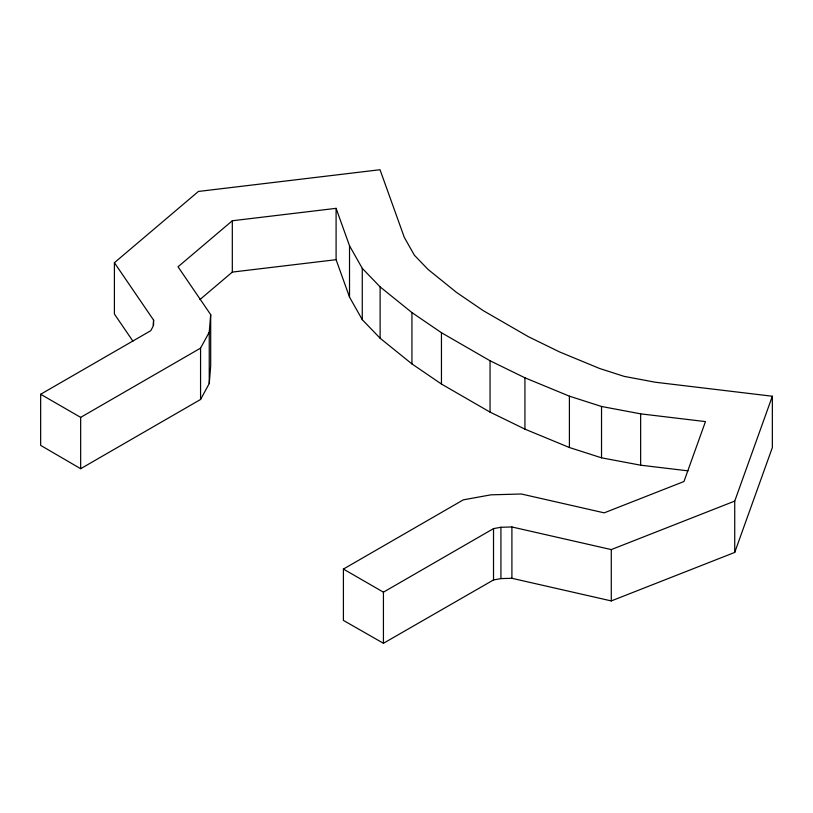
<?xml version="1.0" encoding="UTF-8"?>
<svg xmlns="http://www.w3.org/2000/svg" width="813" height="813" viewBox="0 0 813 813"><rect width="100%" height="100%" fill="white"/><g stroke="black" fill="none" stroke-linecap="round" stroke-linejoin="round"><path stroke-width="1.22" d="M114.409 262.711L153.586 320.088L153.068 326.43L150.74 330.708L40.65 394.264L40.65 445.372L80.66 468.705L200.567 399.478L209.246 383.533L210.689 365.972L210.689 314.641L178.027 266.806L232.315 220.76L336.094 208.341L349.519 245.76L362.273 268.351L380.118 286.898L411.937 312.578L441.449 332.71L490.056 360.769L524.934 377.811L569.405 396.175L601.529 406.48L640.644 413.847L705.46 421.601L683.967 481.52L604.201 512.851L521.346 493.999L490.95 494.832L463.329 499.843L343.411 569.07L343.411 620.41L383.431 643.276L493.521 579.943L500.93 578.602L511.905 578.297L611.285 600.919L734.728 552.423L772.35 447.567L772.35 396.236L655.207 382.222L624.252 376.399L599.709 368.523L559.73 352.009L528.399 336.704L483.125 310.566L456.621 292.487L428.014 269.398L414.386 255.231L404.295 237.366L380.027 169.724L198.413 191.451L114.409 262.711L114.409 314.052L132.936 341.175M209.246 383.533L209.246 332.192L210.689 314.641M734.728 552.423L734.728 501.093L772.35 396.236M200.567 399.478L200.567 348.137L209.246 332.192M199.937 299.56L232.315 272.091L336.094 259.682L349.519 297.101L362.273 319.682L380.118 338.228L411.937 363.909L441.449 384.041L490.056 412.11L524.934 429.142L569.405 447.516L601.529 457.821L640.644 465.188L688.011 470.849M40.65 394.264L80.66 417.374L200.567 348.137M343.411 569.07L383.431 592.169L493.521 528.613L500.93 527.271L511.905 526.966L611.285 549.588L734.728 501.093M640.644 413.847L640.644 465.188M611.285 549.588L611.285 600.919M601.529 406.48L601.529 457.821M569.405 396.175L569.405 447.516M524.934 377.811L524.934 429.142M511.905 526.966L511.905 578.297M500.93 527.271L500.93 578.602M493.521 528.613L493.521 579.943M490.056 360.769L490.056 412.11M441.449 332.71L441.449 384.041M411.937 312.578L411.937 363.909M383.431 592.169L383.431 643.276M380.118 286.898L380.118 338.228M362.273 268.351L362.273 319.682M349.519 245.76L349.519 297.101M336.094 208.341L336.094 259.682M232.315 220.76L232.315 272.091M153.586 320.088L153.586 325.098M80.66 417.374L80.66 468.705"/></g></svg>
